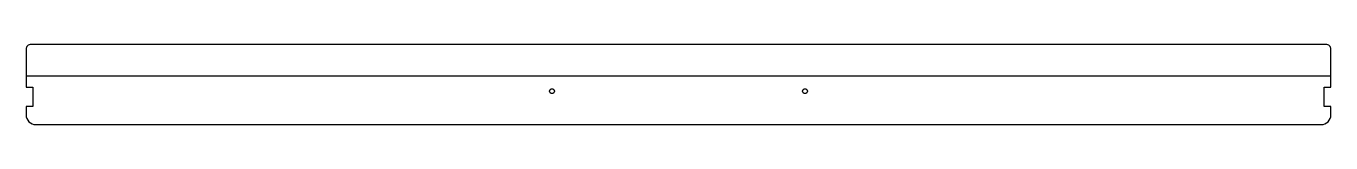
# Model space of a CAD drawing. Extents: x -670 to 670, y -25 to 58.
import ezdxf

# ---------------------------------------------------------------- set-up
doc = ezdxf.new("R2010")
doc.units = 0

msp = doc.modelspace()

# ---------------------------------------------------------------- linework, layer by layer
at = {"layer": '1'}
msp.add_lwpolyline([(670.5, 52.7, 0.414214), (665.5, 57.7), (-665.5, 57.7, 0.414214), (-670.5, 52.7), (-670.5, 13.6), (-663.5, 13.6), (-663.5, -6.4), (-670.5, -6.4), (-670.5, -15, 0.414214), (-660.5, -25), (660.5, -25, 0.414214), (670.5, -15), (670.5, -6.4), (663.5, -6.4), (663.5, 13.6), (670.5, 13.6)], format="xyb", close=True, dxfattribs=at)
for centre in [(-130, 9.5), (130, 9.5)]:
    msp.add_circle(centre, 2.5, dxfattribs=at)
at = {"layer": '2'}
msp.add_line((-670.5, 25.3), (670.5, 25.3), dxfattribs=at)

doc.saveas('drawing.dxf')
